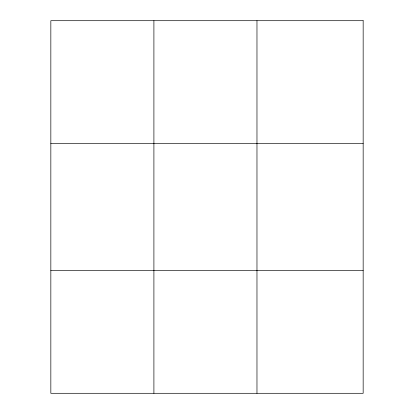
<?xml version="1.0" encoding="UTF-8"?>
<svg xmlns="http://www.w3.org/2000/svg" width="414" height="414" viewBox="0 0 414 414"><rect width="100%" height="100%" fill="white"/><g stroke="black" fill="none" stroke-linecap="round" stroke-linejoin="round"><path stroke-width="0.62" d="M153.904 20.7L153.904 393.3M256.97 20.7L256.97 393.3M50.839 143.658L363.161 143.658M50.839 270.342L363.161 270.342M363.161 20.7L363.161 393.3L50.839 393.3L50.839 20.7L363.161 20.7"/></g></svg>
